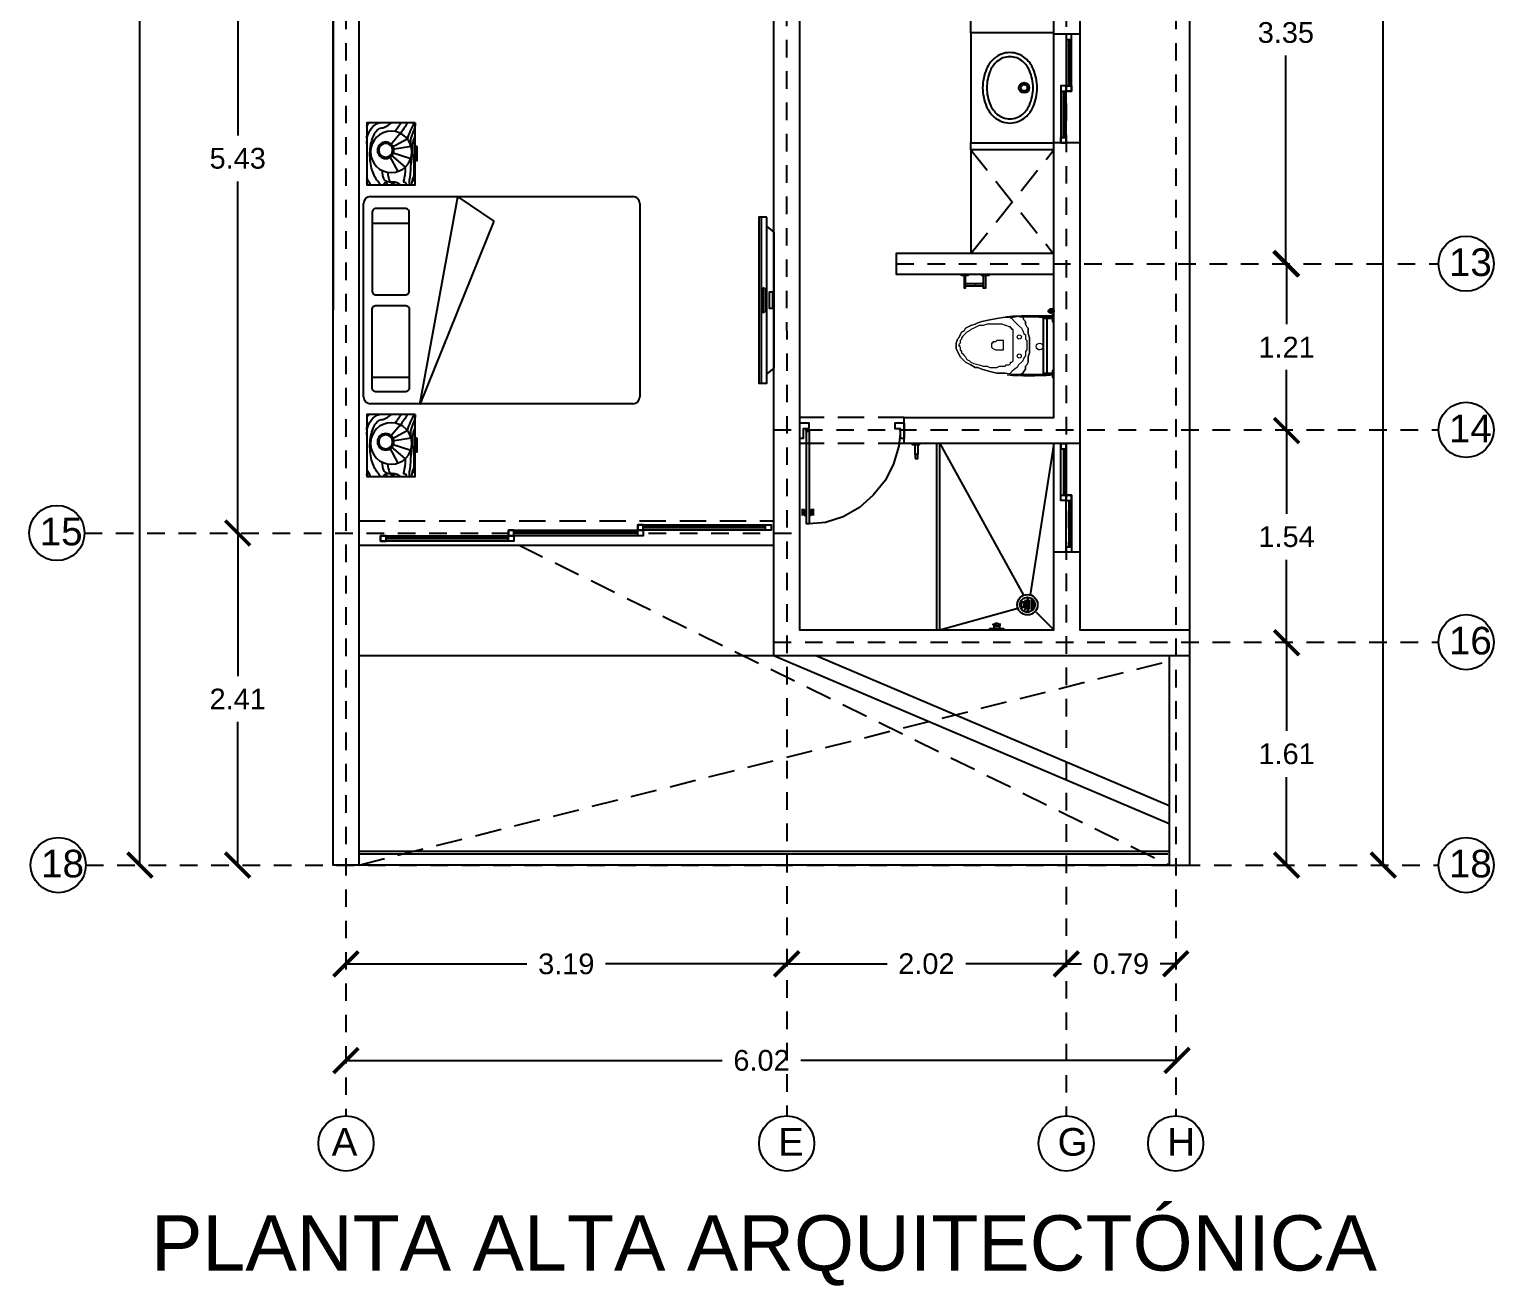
# Model space of a CAD drawing. Header units: metres. Extents: x -5 to 105, y 23 to 139.
# Drawn here: x 36.18 to 46.79, y 116.49 to 125.59 of the extents above; entities that cross this region are included whole.
import ezdxf

# ---------------------------------------------------------------- set-up
doc = ezdxf.new("R2010")
doc.units = ezdxf.units.M
doc.linetypes.add('DASHED2', pattern=[9.525, 6.35, -3.175])
for name, color, linetype in [('Carpinteria', 32, 'Continuous'), ('Cotas', 1, 'Continuous'), ('Ejes', 30, 'DASHED2'), ('Muebles', 41, 'Continuous'), ('Muebles Baño', 42, 'Continuous'), ('Muros', 8, 'Continuous'), ('PDF2_Losa', 251, 'Continuous'), ('Proyecciones', 254, 'DASHED2'), ('Textos', 7, 'Continuous'), ('Ventanas', 4, 'Continuous')]:
    doc.layers.add(name, color=color, linetype=linetype)
doc.styles.get("Standard").update_dxf_attribs({"font": 'arial.ttf'})
doc.dimstyles.new('Cotas', dxfattribs={"dimtxt": 0.15, "dimasz": 0.18, "dimexe": 0.18, "dimexo": 0.0625, "dimgap": 0.09, "dimtad": 0, "dimtih": 1, "dimtoh": 1, "dimzin": 0, "dimdsep": 46, "dimtxsty": 'Standard', "dimblk": 'ARCHTICK', "dimcen": 0.09, "dimse1": 1, "dimse2": 1, "dimclre": 30, "dimadec": 0, "dimazin": 0, "dimtfac": 1, "dimtofl": 0, "dimtmove": 0, "dimatfit": 3, "dimfxl": 1, "dimtolj": 1, "dimtzin": 0, "dimarcsym": 0})

# ---------------------------------------------------------------- blocks, each defined once
blk = doc.blocks.new('_ArchTick')
at = {"color": 0, "linetype": 'ByBlock', "const_width": 0.15}
blk.add_lwpolyline([(-0.5, -0.5), (0.5, 0.5)], dxfattribs=at)
blk = doc.blocks.new('*D62')
at = {"layer": 'Cotas', "color": 0, "lineweight": -2, "ltscale": 0.03, "transparency": 16777216}
for p, q in [((37.69, 127.367), (37.69, 124.821)), ((37.69, 121.941), (37.69, 124.488))]:
    blk.add_line(p, q, dxfattribs=at)
at = {"layer": 'Defpoints', "color": 0, "ltscale": 0.03, "transparency": 16777216}
for p in [(37.69, 127.367), (39.839, 127.367), (38.38, 121.941)]:
    blk.add_point(p, dxfattribs=at)
at = {"layer": 'Cotas', "color": 0, "lineweight": -2, "ltscale": 0.03, "transparency": 16777216, "xscale": 0.18, "yscale": 0.18, "zscale": 0.18}
for p, rotation in [((37.69, 127.367), 90), ((37.69, 121.941), 270)]:
    blk.add_blockref('_ArchTick', p, dxfattribs=dict(at, rotation=rotation))
at = {"layer": 'Cotas', "color": 0, "ltscale": 0.03, "transparency": 16777216, "insert": (37.69, 124.654), "char_height": 0.15, "attachment_point": 5}
blk.add_mtext('\\A1;5.43', dxfattribs=at)
blk = doc.blocks.new('*D65')
at = {"layer": 'Cotas', "color": 0, "lineweight": -2, "ltscale": 0.03, "transparency": 16777216}
for p, q in [((36.981, 136.569), (36.981, 128.332)), ((36.981, 119.536), (36.981, 127.999))]:
    blk.add_line(p, q, dxfattribs=at)
at = {"layer": 'Defpoints', "color": 0, "ltscale": 0.03, "transparency": 16777216}
for p in [(36.981, 136.569), (36.981, 136.569), (37.69, 119.536)]:
    blk.add_point(p, dxfattribs=at)
at = {"layer": 'Cotas', "color": 0, "lineweight": -2, "ltscale": 0.03, "transparency": 16777216, "xscale": 0.18, "yscale": 0.18, "zscale": 0.18}
for p, rotation in [((36.981, 136.569), 90), ((36.981, 119.536), 270)]:
    blk.add_blockref('_ArchTick', p, dxfattribs=dict(at, rotation=rotation))
at = {"layer": 'Cotas', "color": 0, "ltscale": 0.03, "transparency": 16777216, "insert": (36.981, 128.166), "char_height": 0.15, "attachment_point": 5}
blk.add_mtext('\\A1;17.03', dxfattribs=at)
blk = doc.blocks.new('*D66')
at = {"layer": 'Cotas', "color": 0, "lineweight": -2, "ltscale": 0.03, "transparency": 16777216}
for p, q in [((45.287, 121.146), (45.287, 120.508)), ((45.287, 119.536), (45.287, 120.174))]:
    blk.add_line(p, q, dxfattribs=at)
at = {"layer": 'Defpoints', "color": 0, "ltscale": 0.03, "transparency": 16777216}
for p in [(44.587, 121.146), (44.587, 119.536), (45.287, 119.536)]:
    blk.add_point(p, dxfattribs=at)
at = {"layer": 'Cotas', "color": 0, "lineweight": -2, "ltscale": 0.03, "transparency": 16777216, "xscale": 0.18, "yscale": 0.18, "zscale": 0.18}
for p, rotation in [((45.287, 121.146), 90), ((45.287, 119.536), 270)]:
    blk.add_blockref('_ArchTick', p, dxfattribs=dict(at, rotation=rotation))
at = {"layer": 'Cotas', "color": 0, "ltscale": 0.03, "transparency": 16777216, "insert": (45.287, 120.341), "char_height": 0.15, "attachment_point": 5}
blk.add_mtext('\\A1;1.61', dxfattribs=at)
blk = doc.blocks.new('*D70')
at = {"layer": 'Cotas', "color": 0, "lineweight": -2, "ltscale": 0.03, "transparency": 16777216}
for p, q in [((45.987, 136.569), (45.987, 128.219)), ((45.987, 119.536), (45.987, 127.886))]:
    blk.add_line(p, q, dxfattribs=at)
at = {"layer": 'Defpoints', "color": 0, "ltscale": 0.03, "transparency": 16777216}
for p in [(45.282, 136.569), (45.987, 136.569), (45.287, 119.536)]:
    blk.add_point(p, dxfattribs=at)
at = {"layer": 'Cotas', "color": 0, "lineweight": -2, "ltscale": 0.03, "transparency": 16777216, "xscale": 0.18, "yscale": 0.18, "zscale": 0.18}
for p, rotation in [((45.987, 136.569), 90), ((45.987, 119.536), 270)]:
    blk.add_blockref('_ArchTick', p, dxfattribs=dict(at, rotation=rotation))
at = {"layer": 'Cotas', "color": 0, "ltscale": 0.03, "transparency": 16777216, "insert": (45.987, 128.053), "char_height": 0.15, "attachment_point": 5}
blk.add_mtext('\\A1;17.03', dxfattribs=at)
blk = doc.blocks.new('*D73')
at = {"layer": 'Cotas', "color": 0, "lineweight": -2, "ltscale": 0.03, "transparency": 16777216}
for p, q in [((45.282, 127.239), (45.282, 125.732)), ((45.282, 123.892), (45.282, 125.399))]:
    blk.add_line(p, q, dxfattribs=at)
at = {"layer": 'Defpoints', "color": 0, "ltscale": 0.03, "transparency": 16777216}
for p in [(40.912, 127.239), (43.789, 123.892), (45.282, 123.892)]:
    blk.add_point(p, dxfattribs=at)
at = {"layer": 'Cotas', "color": 0, "lineweight": -2, "ltscale": 0.03, "transparency": 16777216, "xscale": 0.18, "yscale": 0.18, "zscale": 0.18}
for p, rotation in [((45.282, 127.239), 90), ((45.282, 123.892), 270)]:
    blk.add_blockref('_ArchTick', p, dxfattribs=dict(at, rotation=rotation))
at = {"layer": 'Cotas', "color": 0, "ltscale": 0.03, "transparency": 16777216, "insert": (45.282, 125.565), "char_height": 0.15, "attachment_point": 5}
blk.add_mtext('\\A1;3.35', dxfattribs=at)
blk = doc.blocks.new('*D79')
at = {"layer": 'Cotas', "color": 0, "lineweight": -2, "ltscale": 0.03, "transparency": 16777216}
for p, q in [((45.287, 122.683), (45.287, 122.081)), ((45.287, 121.146), (45.287, 121.748))]:
    blk.add_line(p, q, dxfattribs=at)
at = {"layer": 'Defpoints', "color": 0, "ltscale": 0.03, "transparency": 16777216}
for p in [(43.789, 122.683), (44.587, 121.146), (45.287, 121.146)]:
    blk.add_point(p, dxfattribs=at)
at = {"layer": 'Cotas', "color": 0, "lineweight": -2, "ltscale": 0.03, "transparency": 16777216, "xscale": 0.18, "yscale": 0.18, "zscale": 0.18}
for p, rotation in [((45.287, 122.683), 90), ((45.287, 121.146), 270)]:
    blk.add_blockref('_ArchTick', p, dxfattribs=dict(at, rotation=rotation))
at = {"layer": 'Cotas', "color": 0, "ltscale": 0.03, "transparency": 16777216, "insert": (45.287, 121.914), "char_height": 0.15, "attachment_point": 5}
blk.add_mtext('\\A1;1.54', dxfattribs=at)
blk = doc.blocks.new('*D80')
at = {"layer": 'Cotas', "color": 0, "lineweight": -2, "ltscale": 0.03, "transparency": 16777216}
for p, q in [((45.287, 123.892), (45.287, 123.453)), ((45.287, 122.683), (45.287, 123.122))]:
    blk.add_line(p, q, dxfattribs=at)
at = {"layer": 'Defpoints', "color": 0, "ltscale": 0.03, "transparency": 16777216}
for p in [(44.587, 123.892), (44.587, 122.683), (45.287, 122.683)]:
    blk.add_point(p, dxfattribs=at)
at = {"layer": 'Cotas', "color": 0, "lineweight": -2, "ltscale": 0.03, "transparency": 16777216, "xscale": 0.18, "yscale": 0.18, "zscale": 0.18}
for p, rotation in [((45.287, 123.892), 90), ((45.287, 122.683), 270)]:
    blk.add_blockref('_ArchTick', p, dxfattribs=dict(at, rotation=rotation))
at = {"layer": 'Cotas', "color": 0, "ltscale": 0.03, "transparency": 16777216, "insert": (45.287, 123.287), "char_height": 0.15, "attachment_point": 5}
blk.add_mtext('\\A1;1.21', dxfattribs=at)
blk = doc.blocks.new('TV1')
at = {"lineweight": 25}
for points in [[(45.634, 140.774), (45.634, 140.715), (46.835, 140.715), (46.835, 140.774)], [(46.146, 140.744), (46.323, 140.744), (46.313, 140.764), (46.156, 140.764)], [(46.175, 140.813), (46.294, 140.813), (46.294, 140.793), (46.175, 140.793)]]:
    blk.add_lwpolyline(points, close=True, dxfattribs=at)
for points in [[(45.702, 140.774), (45.742, 140.823), (46.727, 140.823), (46.767, 140.774)], [(46.175, 140.754), (46.175, 140.754)], [(46.195, 140.754), (46.195, 140.754)], [(46.215, 140.754), (46.215, 140.754)], [(46.234, 140.754), (46.234, 140.754)], [(46.254, 140.754), (46.254, 140.754)], [(46.274, 140.754), (46.274, 140.754)], [(46.835, 140.734), (45.634, 140.734)]]:
    blk.add_lwpolyline(points, dxfattribs=at)
blk = doc.blocks.new('WC2')
at = {"lineweight": 25}
for points in [[(60.495, 135.696), (60.495, 135.686), (60.446, 135.686), (60.446, 135.696)], [(60.446, 135.686), (60.446, 135.686)], [(60.465, 135.686), (60.465, 135.597), (60.475, 135.597), (60.475, 135.686)], [(60.495, 135.686), (60.495, 135.686)], [(60.643, 135.696), (60.643, 135.686), (60.633, 135.686), (60.593, 135.686), (60.593, 135.696)], [(60.593, 135.686), (60.593, 135.686)], [(60.603, 135.686), (60.603, 135.597), (60.623, 135.597), (60.623, 135.686)], [(60.475, 135.627), (60.475, 135.627)], [(60.475, 135.607), (60.475, 135.607)], [(60.544, 135.627), (60.544, 135.607)], [(60.603, 135.627), (60.603, 135.627)], [(60.603, 135.607), (60.603, 135.607)], [(61.105, 135.373), (61.036, 135.373), (61.036, 135.392), (61.105, 135.392)], [(61.036, 135.373), (61.036, 134.979), (61.036, 134.969), (61.105, 134.969)], [(61.066, 134.979), (61.066, 135.373)], [(61.076, 135.432), (61.076, 135.432)], [(61.076, 135.432), (61.076, 135.432)], [(61.076, 135.432), (61.076, 135.422)], [(61.076, 135.432), (61.076, 135.432)], [(61.076, 135.432), (61.076, 135.422)], [(61.076, 135.432), (61.076, 135.432)], [(61.076, 135.432), (61.076, 135.422)], [(61.076, 135.432), (61.076, 135.432)], [(61.076, 135.432), (61.076, 135.422)], [(61.076, 135.432), (61.076, 135.432)], [(61.076, 135.432), (61.076, 135.422)], [(61.076, 135.432), (61.076, 135.432)], [(61.076, 135.432), (61.076, 135.422)], [(61.076, 135.432), (61.076, 135.432)], [(61.076, 135.432), (61.076, 135.422)], [(61.076, 135.422), (61.076, 135.432)], [(61.076, 135.432), (61.076, 135.422), (61.076, 135.432)], [(61.076, 135.422), (61.076, 135.432)], [(61.076, 135.422), (61.076, 135.432)], [(61.076, 135.422), (61.076, 135.432)], [(61.086, 135.432), (61.076, 135.432), (61.076, 135.422)], [(61.076, 135.432), (61.076, 135.432)], [(61.076, 135.432), (61.076, 135.422)], [(61.076, 135.432), (61.076, 135.432)], [(61.076, 135.432), (61.076, 135.422)], [(61.076, 135.432), (61.076, 135.432)], [(61.076, 135.432), (61.076, 135.422)], [(61.076, 135.432), (61.076, 135.432)], [(61.076, 135.432), (61.076, 135.422)], [(61.076, 135.432), (61.076, 135.432)], [(61.076, 135.432), (61.076, 135.422)], [(61.076, 135.432), (61.076, 135.432)], [(61.076, 135.432), (61.076, 135.422)], [(61.076, 135.432), (61.076, 135.432)], [(61.076, 135.432), (61.076, 135.422)], [(61.076, 135.432), (61.076, 135.432)], [(61.086, 135.432), (61.076, 135.432)], [(61.076, 135.432), (61.076, 135.432)], [(61.076, 135.432), (61.076, 135.432)], [(61.076, 135.432), (61.076, 135.432)], [(61.076, 135.432), (61.076, 135.432)], [(61.076, 135.432), (61.076, 135.432)], [(61.076, 135.432), (61.076, 135.432)], [(61.076, 135.422), (61.076, 135.422)], [(61.076, 135.422), (61.076, 135.422)], [(61.076, 135.422), (61.076, 135.422)], [(61.076, 135.422), (61.076, 135.422)], [(61.076, 135.422), (61.076, 135.422)], [(61.076, 135.422), (61.076, 135.422)], [(61.076, 135.422), (61.076, 135.422)], [(61.076, 135.422), (61.076, 135.422)], [(61.076, 135.422), (61.076, 135.422)], [(61.076, 135.422), (61.076, 135.422)], [(61.076, 135.422), (61.076, 135.422)], [(61.076, 135.422), (61.086, 135.422)], [(61.076, 135.422), (61.076, 135.422)], [(61.076, 135.422), (61.076, 135.422)], [(61.076, 135.422), (61.076, 135.422)], [(61.076, 135.422), (61.076, 135.422)], [(61.076, 135.422), (61.076, 135.422)], [(61.076, 135.422), (61.076, 135.422)], [(61.096, 135.442), (61.086, 135.442)], [(61.086, 135.442), (61.086, 135.442)], [(61.086, 135.432), (61.086, 135.432)], [(61.086, 135.432), (61.086, 135.422)], [(61.086, 135.432), (61.086, 135.432)], [(61.086, 135.432), (61.086, 135.422)], [(61.086, 135.422), (61.086, 135.432)], [(61.086, 135.432), (61.086, 135.432)], [(61.086, 135.432), (61.086, 135.422)], [(61.086, 135.432), (61.086, 135.432)], [(61.086, 135.432), (61.086, 135.432)], [(61.086, 135.432), (61.086, 135.432)], [(61.086, 135.432), (61.086, 135.432)], [(61.086, 135.422), (61.086, 135.422)], [(61.086, 135.422), (61.086, 135.422)], [(61.086, 135.422), (61.086, 135.422)], [(61.086, 135.422), (61.086, 135.422)], [(61.096, 135.412), (61.086, 135.412)], [(61.086, 135.412), (61.086, 135.412)], [(61.096, 135.442), (61.096, 135.442)], [(61.096, 135.442), (61.096, 135.442)], [(61.096, 135.422), (61.096, 135.422)], [(61.096, 135.412), (61.096, 135.412)], [(61.115, 135.402), (61.105, 135.402), (61.105, 135.363), (61.105, 135.353), (61.115, 135.353)], [(61.105, 135.402), (61.105, 135.402)], [(61.036, 134.979), (61.105, 134.979)], [(61.115, 134.998), (61.105, 134.998), (61.105, 134.949), (61.115, 134.949)], [(61.105, 134.998), (61.105, 134.998)], [(61.105, 134.949), (61.105, 134.949)]]:
    blk.add_lwpolyline(points, dxfattribs=at)
for points in [[(60.544, 135.607), (60.475, 135.607), (60.475, 135.627), (60.544, 135.627), (60.603, 135.627), (60.603, 135.607)], [(61.076, 135.432), (61.076, 135.422)], [(61.076, 135.422), (61.076, 135.432)], [(61.086, 135.412), (61.086, 135.442)], [(61.096, 135.422), (61.105, 135.422), (61.105, 135.442), (61.096, 135.442), (61.096, 135.412), (61.096, 135.442)], [(61.115, 135.432), (61.115, 135.422), (61.105, 135.422), (61.105, 135.432)]]:
    blk.add_lwpolyline(points, close=True, dxfattribs=at)
at = {"lineweight": 20}
for points in [[(61.096, 134.969), (61.086, 134.969), (61.066, 134.969), (61.046, 134.969), (61.027, 134.969), (61.007, 134.969), (60.987, 134.969), (60.938, 134.969), (60.879, 134.969), (60.82, 134.969), (60.761, 134.979), (60.701, 134.979), (60.652, 134.989), (60.593, 135.008), (60.564, 135.018), (60.544, 135.018), (60.514, 135.038), (60.495, 135.048), (60.475, 135.057), (60.465, 135.067), (60.445, 135.087), (60.435, 135.097), (60.426, 135.117), (60.416, 135.136), (60.406, 135.156), (60.406, 135.176), (60.406, 135.195), (60.416, 135.225), (60.426, 135.235), (60.435, 135.255), (60.445, 135.274), (60.465, 135.284), (60.475, 135.304), (60.495, 135.314), (60.514, 135.323), (60.544, 135.333), (60.564, 135.343), (60.593, 135.353), (60.652, 135.363), (60.701, 135.373), (60.761, 135.383), (60.82, 135.383), (60.879, 135.392), (60.938, 135.392), (60.987, 135.392), (61.007, 135.392), (61.027, 135.392), (61.046, 135.392), (61.066, 135.383), (61.086, 135.383), (61.096, 135.383), (61.086, 135.383), (61.066, 135.383), (61.046, 135.392), (61.027, 135.392), (61.007, 135.392), (60.987, 135.392), (60.938, 135.392), (60.879, 135.392), (60.82, 135.383), (60.761, 135.383), (60.701, 135.373), (60.652, 135.363), (60.593, 135.353), (60.564, 135.343), (60.544, 135.333), (60.514, 135.323), (60.495, 135.314), (60.475, 135.304), (60.465, 135.284), (60.445, 135.274), (60.435, 135.255), (60.426, 135.235), (60.416, 135.225), (60.406, 135.195), (60.406, 135.176), (60.406, 135.156), (60.416, 135.136), (60.426, 135.117), (60.435, 135.097), (60.445, 135.087), (60.465, 135.067), (60.475, 135.057), (60.495, 135.048), (60.514, 135.038), (60.544, 135.018), (60.564, 135.018), (60.593, 135.008), (60.652, 134.989), (60.701, 134.979), (60.761, 134.979), (60.82, 134.969), (60.879, 134.969), (60.938, 134.969), (60.987, 134.969), (61.007, 134.969), (61.027, 134.969), (61.046, 134.969), (61.066, 134.969), (61.086, 134.969)], [(60.869, 135.392), (60.889, 135.383), (60.898, 135.363), (60.908, 135.353), (60.908, 135.333), (60.918, 135.314), (60.928, 135.304), (60.928, 135.264), (60.938, 135.235), (60.938, 135.215), (60.938, 135.205), (60.938, 135.195), (60.938, 135.186), (60.938, 135.176), (60.938, 135.166), (60.938, 135.156), (60.938, 135.136), (60.938, 135.126), (60.928, 135.097), (60.928, 135.057), (60.918, 135.038), (60.908, 135.028), (60.908, 135.008), (60.898, 134.989), (60.889, 134.979), (60.869, 134.969), (60.889, 134.979), (60.898, 134.989), (60.908, 135.008), (60.908, 135.028), (60.918, 135.038), (60.928, 135.057), (60.928, 135.097), (60.938, 135.126), (60.938, 135.136), (60.938, 135.156), (60.938, 135.166), (60.938, 135.176), (60.938, 135.186), (60.938, 135.195), (60.938, 135.205), (60.938, 135.215), (60.938, 135.235), (60.928, 135.264), (60.928, 135.304), (60.918, 135.314), (60.908, 135.333), (60.908, 135.353), (60.898, 135.363), (60.889, 135.383)], [(61.115, 134.998), (61.115, 135.176), (61.115, 135.363), (61.115, 135.176)], [(60.534, 135.048), (60.573, 135.038), (60.603, 135.028), (60.632, 135.028), (60.652, 135.018), (60.682, 135.018), (60.701, 135.018), (60.721, 135.028), (60.741, 135.028), (60.761, 135.028), (60.77, 135.038), (60.79, 135.038), (60.8, 135.048), (60.8, 135.057), (60.81, 135.057), (60.82, 135.067), (60.82, 135.176), (60.82, 135.294), (60.81, 135.294), (60.81, 135.304), (60.8, 135.304), (60.8, 135.314), (60.79, 135.314), (60.77, 135.323), (60.761, 135.323), (60.741, 135.333), (60.721, 135.333), (60.701, 135.333), (60.682, 135.333), (60.652, 135.333), (60.632, 135.333), (60.603, 135.323), (60.573, 135.323), (60.534, 135.304), (60.514, 135.294), (60.504, 135.284), (60.485, 135.274), (60.475, 135.264), (60.465, 135.255), (60.455, 135.245), (60.445, 135.235), (60.445, 135.225), (60.435, 135.215), (60.435, 135.205), (60.435, 135.195), (60.426, 135.186), (60.426, 135.176), (60.435, 135.176), (60.426, 135.176), (60.435, 135.166), (60.435, 135.156), (60.435, 135.146), (60.445, 135.136), (60.445, 135.126), (60.455, 135.117), (60.465, 135.107), (60.475, 135.097), (60.485, 135.077), (60.504, 135.067), (60.514, 135.057)], [(60.751, 135.146), (60.751, 135.176), (60.751, 135.215), (60.741, 135.215), (60.721, 135.215), (60.701, 135.215), (60.692, 135.205), (60.672, 135.205), (60.672, 135.195), (60.662, 135.195), (60.662, 135.186), (60.662, 135.176), (60.662, 135.166), (60.672, 135.156), (60.692, 135.146), (60.701, 135.146), (60.721, 135.146), (60.741, 135.146)]]:
    blk.add_lwpolyline(points, close=True, dxfattribs=at)
blk.add_lwpolyline([(60.79, 135.383), (60.81, 135.373), (60.83, 135.353), (60.849, 135.333), (60.859, 135.323), (60.879, 135.304), (60.889, 135.284), (60.898, 135.264), (60.908, 135.255), (60.908, 135.235), (60.908, 135.225), (60.918, 135.215), (60.918, 135.195), (60.918, 135.186), (60.918, 135.176), (60.918, 135.166), (60.918, 135.156), (60.918, 135.146), (60.908, 135.136), (60.908, 135.117), (60.908, 135.107), (60.898, 135.087), (60.889, 135.067), (60.879, 135.057), (60.859, 135.038), (60.849, 135.018), (60.83, 135.008), (60.81, 134.989), (60.79, 134.969)], dxfattribs=at)
at = {"lineweight": 0, "const_width": 0.00985}
blk.add_lwpolyline([(61.11, 135.373), (61.11, 135.383), (61.1, 135.383), (61.096, 135.383)], dxfattribs=at)
at = {"lineweight": 20}
for points in [[(61.092, 135.383, -0.396186), (61.115, 135.358, 0.395216)], [(60.864, 135.225, -0.414384), (60.849, 135.24, -0.414215), (60.864, 135.255, -0.414045), (60.879, 135.24, -0.414213)], [(61.012, 135.146, -0.414213), (60.987, 135.171, -0.414213), (61.012, 135.195, -0.414155), (61.036, 135.171, -0.414155)], [(61.115, 134.993, -0.395216), (61.092, 134.969, 0.396161)]]:
    blk.add_lwpolyline(points, format="xyb", close=True, dxfattribs=at)
at = {"lineweight": 0}
for points in [[(61.096, 135.383), (61.105, 135.383), (61.096, 135.383)], [(61.096, 135.383), (61.105, 135.383), (61.096, 135.383)], [(61.096, 135.383), (61.096, 135.383), (61.096, 135.383)], [(61.105, 135.373), (61.115, 135.363), (61.105, 135.373)], [(61.105, 135.373), (61.115, 135.373), (61.105, 135.373)]]:
    blk.add_lwpolyline(points, dxfattribs=at)
for points in [[(61.115, 135.363), (61.115, 135.363), (61.115, 135.363)], [(61.096, 134.969), (61.096, 134.969), (61.096, 134.969)], [(61.096, 134.969), (61.096, 134.969), (61.096, 134.969)], [(61.115, 134.989), (61.115, 134.989), (61.115, 134.989)]]:
    blk.add_lwpolyline(points, close=True, dxfattribs=at)
at = {"lineweight": 20}
blk.add_circle((60.864, 135.102), 0.0148, dxfattribs=at)
for centre, radius, start, end in [((60.923, 133.634), 1.759, 92.0107, 94.8228), ((60.943, 133.092), 2.291, 86.347, 91.9282), ((60.923, 136.717), 1.758, 265.1879, 268.0006), ((60.943, 137.25), 2.291, 268.0719, 273.6475)]:
    blk.add_arc(centre, radius, start, end, dxfattribs=at)
at = {"transparency": 33554559}
for points in [[(61.115, 135.363), (61.105, 135.373), (61.115, 135.373)], [(61.115, 135.373), (61.105, 135.373), (61.105, 135.373)], [(61.115, 135.176), (61.115, 135.363), (61.115, 135.363)], [(61.115, 134.998), (61.115, 135.176), (61.115, 135.176)], [(61.096, 134.969), (61.105, 134.969), (61.096, 134.979)], [(61.105, 134.969), (61.096, 134.979), (61.105, 134.979)], [(61.105, 134.979), (61.096, 134.979), (61.096, 134.979)], [(61.096, 134.969), (61.105, 134.969), (61.105, 134.969)], [(61.105, 134.979), (61.115, 134.979), (61.105, 134.989)], [(61.115, 134.979), (61.105, 134.989), (61.115, 134.989)], [(61.115, 134.989), (61.105, 134.989), (61.105, 134.989)], [(61.105, 134.979), (61.115, 134.979), (61.115, 134.979)], [(61.115, 134.979), (61.105, 134.979), (61.105, 134.979)], [(61.105, 134.979), (61.105, 134.979), (61.115, 134.979)], [(61.115, 134.989), (61.115, 134.998), (61.115, 134.998)]]:
    blk.add_solid(points, dxfattribs=at)
blk = doc.blocks.new('*D85')
at = {"layer": 'Cotas', "color": 0, "lineweight": -2, "transparency": 16777216}
for p, q in [((38.474, 118.121), (41.199, 118.121)), ((44.494, 118.121), (41.768, 118.121))]:
    blk.add_line(p, q, dxfattribs=at)
at = {"layer": 'Defpoints', "color": 0, "transparency": 16777216}
for p in [(38.474, 118.121), (44.494, 118.121), (44.494, 118.121)]:
    blk.add_point(p, dxfattribs=at)
at = {"layer": 'Cotas', "color": 0, "lineweight": -2, "transparency": 16777216, "xscale": 0.18, "yscale": 0.18, "zscale": 0.18, "rotation": 180}
blk.add_blockref('_ArchTick', (38.474, 118.121), dxfattribs=at)
at = {"layer": 'Cotas', "color": 0, "lineweight": -2, "transparency": 16777216, "xscale": 0.18, "yscale": 0.18, "zscale": 0.18}
blk.add_blockref('_ArchTick', (44.494, 118.121), dxfattribs=at)
at = {"layer": 'Cotas', "color": 0, "transparency": 16777216, "insert": (41.484, 118.121), "char_height": 0.15, "attachment_point": 5}
blk.add_mtext('\\A1;6.02', dxfattribs=at)
blk = doc.blocks.new('*D86')
at = {"layer": 'Cotas', "color": 0, "lineweight": -2, "ltscale": 0.03, "transparency": 16777216}
for p, q in [((43.691, 118.821), (43.802, 118.821)), ((44.484, 118.821), (44.372, 118.821))]:
    blk.add_line(p, q, dxfattribs=at)
at = {"layer": 'Defpoints', "color": 0, "ltscale": 0.03, "transparency": 16777216}
for p in [(43.691, 119.536), (44.484, 119.536), (44.484, 118.821)]:
    blk.add_point(p, dxfattribs=at)
at = {"layer": 'Cotas', "color": 0, "lineweight": -2, "ltscale": 0.03, "transparency": 16777216, "xscale": 0.18, "yscale": 0.18, "zscale": 0.18, "rotation": 180}
blk.add_blockref('_ArchTick', (43.691, 118.821), dxfattribs=at)
at = {"layer": 'Cotas', "color": 0, "lineweight": -2, "ltscale": 0.03, "transparency": 16777216, "xscale": 0.18, "yscale": 0.18, "zscale": 0.18}
blk.add_blockref('_ArchTick', (44.484, 118.821), dxfattribs=at)
at = {"layer": 'Cotas', "color": 0, "ltscale": 0.03, "transparency": 16777216, "insert": (44.087, 118.821), "char_height": 0.15, "attachment_point": 5}
blk.add_mtext('\\A1;0.79', dxfattribs=at)
blk = doc.blocks.new('*D87')
at = {"layer": 'Cotas', "color": 0, "lineweight": -2, "ltscale": 0.03, "transparency": 16777216}
for p, q in [((41.666, 118.821), (42.393, 118.821)), ((43.691, 118.821), (42.964, 118.821))]:
    blk.add_line(p, q, dxfattribs=at)
at = {"layer": 'Defpoints', "color": 0, "ltscale": 0.03, "transparency": 16777216}
for p in [(41.666, 119.536), (43.691, 119.536), (43.691, 118.821)]:
    blk.add_point(p, dxfattribs=at)
at = {"layer": 'Cotas', "color": 0, "lineweight": -2, "ltscale": 0.03, "transparency": 16777216, "xscale": 0.18, "yscale": 0.18, "zscale": 0.18, "rotation": 180}
blk.add_blockref('_ArchTick', (41.666, 118.821), dxfattribs=at)
at = {"layer": 'Cotas', "color": 0, "lineweight": -2, "ltscale": 0.03, "transparency": 16777216, "xscale": 0.18, "yscale": 0.18, "zscale": 0.18}
blk.add_blockref('_ArchTick', (43.691, 118.821), dxfattribs=at)
at = {"layer": 'Cotas', "color": 0, "ltscale": 0.03, "transparency": 16777216, "insert": (42.678, 118.821), "char_height": 0.15, "attachment_point": 5}
blk.add_mtext('\\A1;2.02', dxfattribs=at)
blk = doc.blocks.new('*D88')
at = {"layer": 'Cotas', "color": 0, "lineweight": -2, "ltscale": 0.03, "transparency": 16777216}
for p, q in [((38.474, 118.82), (39.785, 118.82)), ((41.666, 118.82), (40.355, 118.82))]:
    blk.add_line(p, q, dxfattribs=at)
at = {"layer": 'Defpoints', "color": 0, "ltscale": 0.03, "transparency": 16777216}
for p in [(38.474, 119.536), (41.666, 119.536), (41.666, 118.82)]:
    blk.add_point(p, dxfattribs=at)
at = {"layer": 'Cotas', "color": 0, "lineweight": -2, "ltscale": 0.03, "transparency": 16777216, "xscale": 0.18, "yscale": 0.18, "zscale": 0.18, "rotation": 180}
blk.add_blockref('_ArchTick', (38.474, 118.82), dxfattribs=at)
at = {"layer": 'Cotas', "color": 0, "lineweight": -2, "ltscale": 0.03, "transparency": 16777216, "xscale": 0.18, "yscale": 0.18, "zscale": 0.18}
blk.add_blockref('_ArchTick', (41.666, 118.82), dxfattribs=at)
at = {"layer": 'Cotas', "color": 0, "ltscale": 0.03, "transparency": 16777216, "insert": (40.07, 118.82), "char_height": 0.15, "attachment_point": 5}
blk.add_mtext('\\A1;3.19', dxfattribs=at)
blk = doc.blocks.new('ovalin')
for radius in [0.0375, 0.023]:
    blk.add_circle((148.091, 226.36), radius)
for centre, radius, start, end in [((148.008, 226.257), 0.172, 138.8044, 180), ((148.008, 226.257), 0.142, 138.8044, 180), ((148.041, 226.229), 0.216, 113.7252, 138.8044), ((148.041, 226.229), 0.186, 113.7252, 138.8044), ((148.091, 226.115), 0.34, 90, 113.7252), ((148.091, 226.115), 0.31, 90, 113.7252), ((148.091, 226.115), 0.34, 66.2748, 90), ((148.091, 226.115), 0.31, 66.2748, 90), ((148.141, 226.229), 0.186, 41.1956, 66.2748), ((148.141, 226.229), 0.216, 41.1956, 66.2748), ((148.174, 226.257), 0.142, 360, 41.1956), ((148.174, 226.257), 0.172, 360, 41.1956), ((148.008, 226.257), 0.172, 180, 221.1956), ((148.008, 226.257), 0.142, 180, 221.1956), ((148.174, 226.257), 0.142, 318.8044, 360), ((148.174, 226.257), 0.172, 318.8044, 360), ((148.041, 226.286), 0.216, 221.1956, 246.2748), ((148.041, 226.286), 0.186, 221.1956, 246.2748), ((148.141, 226.286), 0.186, 293.7252, 318.8044), ((148.141, 226.286), 0.216, 293.7252, 318.8044), ((148.091, 226.4), 0.34, 246.2748, 270), ((148.091, 226.4), 0.31, 246.2748, 270), ((148.091, 226.4), 0.31, 270, 293.7252), ((148.091, 226.4), 0.34, 270, 293.7252)]:
    blk.add_arc(centre, radius, start, end)
blk = doc.blocks.new('Mure02pl')
at = {"color": 0, "linetype": 'ByBlock'}
for p, q in [((-0.75, -1.975), (-0.75, -0.075)), ((-0.7, -0.025), (0.7, -0.025)), ((-0.557, -0.086), (-0.557, -0.356)), ((0.557, -0.086), (0.557, -0.356)), ((0.75, -0.075), (0.75, -1.975)), ((0.571, -0.969), (-0.755, -0.433)), ((-0.755, -0.433), (0.749, -0.707)), ((0.749, -0.707), (0.571, -0.969)), ((0.7, -2.025), (-0.7, -2.025))]:
    blk.add_line(p, q, dxfattribs=at)
for points in [[(-0.068, -0.356), (-0.634, -0.356, -0.414214), (-0.664, -0.326), (-0.664, -0.116, -0.414214), (-0.634, -0.086), (-0.068, -0.086, -0.414214), (-0.038, -0.116), (-0.038, -0.326, -0.414214)], [(0.068, -0.356), (0.634, -0.356, 0.414214), (0.664, -0.326), (0.664, -0.116, 0.414214), (0.634, -0.086), (0.068, -0.086, 0.414214), (0.038, -0.116), (0.038, -0.326, 0.414214)]]:
    blk.add_lwpolyline(points, format="xyb", close=True, dxfattribs=at)
for centre, start, end in [((-0.7, -0.075), 90, 180), ((0.7, -0.075), 0, 90), ((-0.7, -1.975), 180, 270), ((0.7, -1.975), 270, 0)]:
    blk.add_arc(centre, 0.05, start, end, dxfattribs=at)
blk = doc.blocks.new('MesaNoche')
at = {"layer": 'Muebles'}
for p, q in [((-146.853, 214.318), (-146.793, 214.43)), ((-146.842, 214.309), (-146.738, 214.398)), ((-146.832, 214.292), (-146.698, 214.336)), ((-146.83, 214.268), (-146.696, 214.247)), ((-146.847, 214.238), (-146.775, 214.153)), ((-146.836, 214.253), (-146.724, 214.193))]:
    blk.add_line(p, q, dxfattribs=at)
for points in [[(-146.667, 214.077), (-147.017, 214.077), (-147.017, 214.527), (-146.667, 214.527)], [(-146.652, 214.249), (-146.667, 214.249), (-146.667, 214.349), (-146.652, 214.349)]]:
    blk.add_lwpolyline(points, close=True, dxfattribs=at)
for centre, radius in [((-146.84, 214.288), 0.15), ((-146.88, 214.276), 0.06), ((-146.88, 214.276), 0.05)]:
    blk.add_circle(centre, radius, dxfattribs=at)
for points in [[(-146.989, 214.527), (-146.997, 214.512), (-147.007, 214.496), (-147.017, 214.478)], [(-146.866, 214.527), (-146.88, 214.493), (-146.889, 214.517), (-146.899, 214.527)], [(-147.017, 214.226), (-147.014, 214.207), (-147.015, 214.188), (-147.017, 214.171)], [(-147.017, 214.188), (-147, 214.132), (-146.971, 214.089), (-146.927, 214.077)], [(-146.72, 214.077), (-146.75, 214.122), (-146.765, 214.143), (-146.779, 214.164)], [(-146.675, 214.077), (-146.694, 214.115), (-146.713, 214.153), (-146.724, 214.193)], [(-146.667, 214.077), (-146.658, 214.133), (-146.718, 214.169), (-146.696, 214.247)], [(-146.766, 214.077), (-146.782, 214.098), (-146.797, 214.119), (-146.812, 214.141)]]:
    blk.add_open_spline(points, degree=3, dxfattribs=at)
for points, knots in [([(-147.008, 214.527), (-147.01, 214.523), (-147.013, 214.519), (-147.016, 214.514), (-147.017, 214.513), (-147.017, 214.511)], [0.16318741, 0.16318741, 0.16318741, 0.16318741, 0.17828577, 0.17828577, 0.18184251, 0.18184251, 0.18184251, 0.18184251]), ([(-146.914, 214.527), (-146.93, 214.514), (-146.95, 214.487), (-146.979, 214.426), (-146.989, 214.389), (-146.996, 214.303), (-146.993, 214.257), (-146.975, 214.181), (-146.96, 214.15), (-146.932, 214.121), (-146.921, 214.115), (-146.899, 214.113), (-146.887, 214.115), (-146.837, 214.077)], [0.116831, 0.116831, 0.116831, 0.116831, 0.2223715, 0.2223715, 0.3354423, 0.3354423, 0.4485131, 0.4485131, 0.5562138, 0.5562138, 0.6357608, 0.6357608, 0.6790134, 0.6790134, 0.6790134, 0.6790134]), ([(-146.908, 214.422), (-146.905, 214.474), (-146.879, 214.523), (-146.809, 214.493), (-146.775, 214.527)], [0.3768344, 0.3768344, 0.3768344, 0.3768344, 0.5266102, 0.6690646, 0.6690646, 0.6690646, 0.6690646]), ([(-146.866, 214.436), (-146.862, 214.478), (-146.85, 214.519), (-146.824, 214.511), (-146.818, 214.52), (-146.812, 214.527)], [0.3938556, 0.3938556, 0.3938556, 0.3938556, 0.5325334, 0.5325334, 0.5687981, 0.5687981, 0.5687981, 0.5687981]), ([(-146.738, 214.398), (-146.74, 214.438), (-146.749, 214.512), (-146.755, 214.498), (-146.726, 214.517), (-146.735, 214.527)], [0.3314658, 0.3314658, 0.3314658, 0.3314658, 0.4530901, 0.5669866, 0.6745853, 0.6745853, 0.6745853, 0.6745853]), ([(-146.698, 214.336), (-146.7, 214.436), (-146.704, 214.471), (-146.709, 214.481), (-146.71, 214.507), (-146.708, 214.527)], [0.3314658, 0.3314658, 0.3314658, 0.3314658, 0.4381872, 0.4381872, 0.5098826, 0.5098826, 0.5098826, 0.5098826]), ([(-146.694, 214.527), (-146.69, 214.515), (-146.686, 214.499), (-146.681, 214.475), (-146.681, 214.475), (-146.667, 214.482)], [0.55317798, 0.55317798, 0.55317798, 0.55317798, 0.56595701, 0.56595701, 0.56656487, 0.56656487, 0.56656487, 0.56656487]), ([(-146.667, 214.174), (-146.673, 214.184), (-146.677, 214.195), (-146.693, 214.248), (-146.685, 214.3), (-146.675, 214.391), (-146.673, 214.428), (-146.682, 214.491), (-146.685, 214.509), (-146.684, 214.482), (-146.685, 214.478), (-146.677, 214.485), (-146.673, 214.488), (-146.667, 214.492)], [0.086342, 0.086342, 0.086342, 0.086342, 0.129118, 0.129118, 0.3032574, 0.3032574, 0.396446, 0.396446, 0.4556303, 0.4556303, 0.5148147, 0.5148147, 0.5393067, 0.5393067, 0.5393067, 0.5393067]), ([(-147.017, 214.103), (-147.015, 214.095), (-147.01, 214.087), (-147.002, 214.078), (-147.002, 214.078), (-147.001, 214.077)], [0.52965345, 0.52965345, 0.52965345, 0.52965345, 0.55489505, 0.55489505, 0.55699342, 0.55699342, 0.55699342, 0.55699342])]:
    blk.add_open_spline(points, degree=3, knots=knots, dxfattribs=at)
blk = doc.blocks.new('Toallero')
at = {"lineweight": 25}
for points in [[(60.14, 134.469), (60.14, 134.459), (60.1, 134.459), (60.091, 134.459), (60.091, 134.469)], [(60.11, 134.39), (60.11, 134.459)], [(60.13, 134.459), (60.13, 134.39)], [(60.14, 134.459), (60.14, 134.459)]]:
    blk.add_lwpolyline(points, dxfattribs=at)
blk.add_lwpolyline([(60.11, 134.36), (60.13, 134.36), (60.13, 134.39), (60.11, 134.39)], close=True, dxfattribs=at)
blk = doc.blocks.new('Puerta Cristal')
at = {"lineweight": 25}
for points in [[(59.342, 134.577), (59.342, 134.616), (59.273, 134.616), (59.273, 134.508), (59.302, 134.508), (59.302, 134.577)], [(60.032, 134.616), (59.963, 134.616), (59.963, 134.577), (60.002, 134.577), (60.002, 134.508), (60.032, 134.508)], [(59.322, 134.557), (59.342, 134.557), (59.342, 133.887), (59.322, 133.887)]]:
    blk.add_lwpolyline(points, close=True, dxfattribs=at)
for points in [[(60.002, 134.542), (59.992, 134.449), (59.953, 134.321), (59.894, 134.203), (59.805, 134.094), (59.706, 134.005), (59.588, 133.937), (59.46, 133.897), (59.342, 133.887)], [(59.293, 133.996), (59.293, 133.996)], [(59.293, 133.946), (59.293, 133.996)], [(59.302, 133.996), (59.302, 133.946)], [(59.302, 133.976), (59.312, 133.976), (59.312, 133.986), (59.322, 133.986)], [(59.302, 133.966), (59.312, 133.966), (59.312, 133.946), (59.322, 133.946)], [(59.342, 133.986), (59.352, 133.986), (59.352, 133.976), (59.362, 133.976)], [(59.362, 133.966), (59.352, 133.966), (59.352, 133.946), (59.342, 133.946)], [(59.362, 133.996), (59.362, 133.996)], [(59.362, 133.946), (59.362, 133.996)], [(59.371, 133.996), (59.371, 133.946)], [(59.293, 133.946), (59.293, 133.946)], [(59.293, 133.937), (59.293, 133.937)], [(59.362, 133.946), (59.362, 133.946)], [(59.362, 133.937), (59.362, 133.937)]]:
    blk.add_lwpolyline(points, dxfattribs=at)
blk = doc.blocks.new('Coladera1')
at = {"lineweight": 25}
for points in [[(60.908, 133.267), (60.908, 133.336)], [(60.918, 133.336), (60.918, 133.267)], [(60.941, 133.267), (60.941, 133.336)], [(60.958, 133.267), (60.958, 133.336)], [(60.898, 133.326), (60.898, 133.276)], [(60.967, 133.326), (60.967, 133.276)]]:
    blk.add_lwpolyline(points, dxfattribs=at)
blk.add_lwpolyline([(60.917, 133.257, 0.05643), (60.928, 133.257), (60.928, 133.345, 0.05643), (60.917, 133.345)], format="xyb", dxfattribs=at)
for radius in [0.0739, 0.0542]:
    blk.add_circle((60.923, 133.301), radius, dxfattribs=at)
for start, end in [(320.1144, 39.8856), (143.8712, 216.1288), (234.3607, 249.0428)]:
    blk.add_arc((60.923, 133.301), 0.0443, start, end, dxfattribs=at)
blk = doc.blocks.new('Llav1')
at = {"lineweight": 25}
for points in [[(60.721, 133.129), (60.731, 133.129), (60.741, 133.129), (60.751, 133.129), (60.751, 133.119), (60.652, 133.119), (60.652, 133.129), (60.662, 133.129), (60.682, 133.129), (60.692, 133.129), (60.701, 133.129), (60.711, 133.129)], [(60.721, 133.148), (60.701, 133.148), (60.682, 133.148), (60.692, 133.148), (60.701, 133.148)], [(60.701, 133.148), (60.721, 133.148), (60.721, 133.129), (60.711, 133.129), (60.701, 133.129), (60.692, 133.129), (60.682, 133.129), (60.682, 133.148)], [(60.711, 133.168), (60.711, 133.158), (60.711, 133.148), (60.701, 133.148), (60.692, 133.148), (60.692, 133.158), (60.692, 133.168), (60.701, 133.168)], [(60.711, 133.168), (60.711, 133.148), (60.692, 133.148), (60.692, 133.168)], [(60.711, 133.148), (60.701, 133.148), (60.692, 133.148), (60.701, 133.148)]]:
    blk.add_lwpolyline(points, close=True, dxfattribs=at)
for points in [[(60.751, 133.119), (60.652, 133.119), (60.751, 133.119)], [(60.692, 133.158), (60.672, 133.158), (60.692, 133.158)], [(60.692, 133.158), (60.692, 133.158)], [(60.701, 133.158), (60.701, 133.158)], [(60.711, 133.168), (60.711, 133.168)], [(60.731, 133.158), (60.711, 133.158), (60.731, 133.158)], [(60.711, 133.148), (60.711, 133.148)], [(60.721, 133.148), (60.721, 133.148)], [(60.721, 133.129), (60.721, 133.129)], [(60.731, 133.158), (60.731, 133.158)], [(60.751, 133.119), (60.751, 133.119)]]:
    blk.add_lwpolyline(points, dxfattribs=at)
blk = doc.blocks.new('*D150')
at = {"layer": 'Cotas', "color": 0, "lineweight": -2, "ltscale": 0.03, "transparency": 16777216}
for p, q in [((37.69, 121.941), (37.69, 120.904)), ((37.69, 119.536), (37.69, 120.573))]:
    blk.add_line(p, q, dxfattribs=at)
at = {"layer": 'Defpoints', "color": 0, "ltscale": 0.03, "transparency": 16777216}
for p in [(37.69, 121.941), (38.474, 121.941), (38.38, 119.536)]:
    blk.add_point(p, dxfattribs=at)
at = {"layer": 'Cotas', "color": 0, "lineweight": -2, "ltscale": 0.03, "transparency": 16777216, "xscale": 0.18, "yscale": 0.18, "zscale": 0.18}
for p, rotation in [((37.69, 121.941), 90), ((37.69, 119.536), 270)]:
    blk.add_blockref('_ArchTick', p, dxfattribs=dict(at, rotation=rotation))
at = {"layer": 'Cotas', "color": 0, "ltscale": 0.03, "transparency": 16777216, "insert": (37.69, 120.739), "char_height": 0.15, "attachment_point": 5}
blk.add_mtext('\\A1;2.41', dxfattribs=at)

msp = doc.modelspace()

# ---------------------------------------------------------------- linework, layer by layer
at = {"lineweight": 25}
msp.add_lwpolyline([(43.7892, 121.8012), (43.7892, 121.8012)], dxfattribs=at)
for points in [[(38.5676, 119.6366), (44.4372, 119.6366)], [(38.5676, 119.6166), (44.4274, 119.6166)]]:
    msp.add_lwpolyline(points)
at = {"layer": 'Carpinteria', "lineweight": 25}
msp.add_lwpolyline([(43.602, 125.5645), (43.001, 125.5645), (43.001, 126.599), (41.7597, 126.599)], dxfattribs=at)
at = {"layer": 'Carpinteria'}
for points in [[(43.001, 125.5645), (43.001, 124.7665)], [(43.602, 124.7173), (43.001, 124.7173), (43.001, 124.7665), (43.602, 124.7665)], [(43.001, 124.7173), (43.001, 123.9665)]]:
    msp.add_lwpolyline(points, dxfattribs=at)
at = {"layer": 'Cotas'}
for centre in [(46.5872, 123.8915), (46.5872, 122.6879), (36.3804, 121.9411), (46.5872, 121.1509), (36.3902, 119.5361), (46.5872, 119.5361), (38.474, 117.5205), (41.6662, 117.5205), (43.6907, 117.5205), (44.4839, 117.5205)]:
    msp.add_circle(centre, 0.2, dxfattribs=at)
at = {"layer": 'Ejes', "ltscale": 0.02}
for points in [[(38.4741, 138.4283), (38.4741, 117.7205)], [(44.4837, 138.4283), (44.4839, 117.7205)], [(43.6907, 130.5004), (43.6907, 117.7205)], [(41.666, 127.328), (41.6662, 117.7205)], [(42.4597, 123.8915), (46.3872, 123.8915)], [(41.5725, 122.6879), (46.3872, 122.6879)], [(36.5804, 121.9411), (41.7597, 121.9411)], [(41.5725, 121.1509), (46.3872, 121.1509)], [(36.5902, 119.5361), (46.3872, 119.5361)]]:
    msp.add_lwpolyline(points, dxfattribs=at)
at = {"layer": 'Muebles Baño', "ltscale": 0.25}
for points in [[(42.7745, 122.5893), (43.3819, 121.4902)], [(43.602, 122.5893), (43.429, 121.4933)], [(42.7745, 121.2396), (43.3402, 121.3973)], [(43.4668, 121.3748), (43.602, 121.2396)]]:
    msp.add_lwpolyline(points, dxfattribs=at)
at = {"layer": 'Muros'}
for points in [[(44.4372, 121.0524), (44.4372, 119.5361), (44.5872, 119.5361), (44.5872, 136.6283), (38.3805, 136.6283), (38.3805, 134.7072)], [(44.5872, 121.0524), (41.5725, 121.0524), (41.5725, 125.7222), (41.7597, 125.7222), (41.7597, 121.2396), (43.602, 121.2396), (43.602, 122.5893), (42.5183, 122.5893), (42.5183, 122.7765), (43.602, 122.7765), (43.602, 127.1507), (41.7597, 127.1507), (41.7597, 126.4906), (41.5725, 126.4906), (41.5725, 127.1507), (40.6957, 127.1507), (40.6957, 127.9881), (40.873, 127.9881), (40.873, 127.328), (43.7892, 127.328), (43.7892, 122.5893), (43.7892, 121.2396), (44.5872, 121.2396)], [(43.7892, 125.5547), (43.602, 125.5547)], [(43.7892, 124.7665), (43.602, 124.7665)], [(43.5971, 123.9665), (42.4597, 123.9665), (42.4597, 123.8165), (43.602, 123.8165)], [(43.7892, 122.5893), (43.602, 122.5893)], [(43.7892, 121.8012), (43.602, 121.8012)], [(41.5774, 121.0524), (44.4372, 119.8361)], [(41.884, 121.0524), (44.4372, 119.9665)], [(44.4372, 119.5361), (38.5676, 119.5361)]]:
    msp.add_lwpolyline(points, dxfattribs=at)
msp.add_lwpolyline([(40.3903, 134.7072), (40.3903, 134.5299), (38.5676, 134.5299), (38.5676, 131.5349), (40.538, 131.5349), (40.538, 131.3575), (38.5676, 131.3575), (38.5676, 127.4561), (39.8386, 127.4561), (39.8386, 127.2788), (38.5676, 127.2788), (38.5676, 119.5361), (38.3805, 119.5361), (38.3805, 134.7072), (38.3805, 123.5547), (38.3805, 134.7072)], close=True, dxfattribs=at)
at = {"layer": 'Muros', "lineweight": 25}
msp.add_lwpolyline([(38.5676, 121.8524), (41.5725, 121.8524)], dxfattribs=at)
at = {"layer": 'PDF2_Losa'}
msp.add_line((41.5725, 121.0524), (38.5676, 121.0524), dxfattribs=at)
at = {"layer": 'Proyecciones', "ltscale": 0.03}
for points in [[(43.001, 124.7173), (43.5971, 123.9665)], [(43.001, 123.9665), (43.602, 124.7173)], [(42.5183, 122.7765), (41.7597, 122.7765)], [(42.5183, 122.5893), (41.7597, 122.5893)], [(38.5676, 122.0298), (41.5725, 122.0298)], [(39.7276, 121.8524), (44.4372, 119.5361)], [(38.5676, 119.5361), (44.4372, 121.0146)]]:
    msp.add_lwpolyline(points, dxfattribs=at)
at = {"layer": 'Ventanas'}
for points in [[(43.7301, 125.1409), (43.6907, 125.1409), (43.6907, 125.1803), (43.7301, 125.1803), (43.7301, 125.1409), (43.7301, 125.5547), (43.6907, 125.5547), (43.6907, 125.1409)], [(43.6907, 125.5547), (43.6907, 125.5153), (43.7301, 125.5153), (43.7301, 125.5547)], [(43.6907, 124.7665), (43.6513, 124.7665), (43.6513, 124.8059), (43.6907, 124.8059), (43.6907, 124.7665), (43.6907, 125.1803), (43.6513, 125.1803), (43.6513, 124.7665)], [(43.6513, 125.1803), (43.6513, 125.1409), (43.6907, 125.1409), (43.6907, 125.1803)], [(43.6907, 122.5893), (43.6513, 122.5893), (43.6513, 122.5499), (43.6907, 122.5499), (43.6907, 122.5893), (43.6907, 122.1756), (43.6513, 122.1756), (43.6513, 122.5893)], [(43.6513, 122.1756), (43.6513, 122.215), (43.6907, 122.215), (43.6907, 122.1756)], [(43.7301, 122.215), (43.6907, 122.215), (43.6907, 122.1756), (43.7301, 122.1756), (43.7301, 122.215), (43.7301, 121.8012), (43.6907, 121.8012), (43.6907, 122.215)], [(40.5873, 122.0002), (40.5873, 121.9608), (40.6267, 121.9608), (40.6267, 122.0002), (40.5873, 122.0002), (41.5528, 122.0002), (41.5528, 121.9608), (40.5873, 121.9608)], [(41.5528, 121.9608), (41.5134, 121.9608), (41.5134, 122.0002), (41.5528, 122.0002)], [(38.7253, 121.9214), (38.7253, 121.882), (38.7647, 121.882), (38.7647, 121.9214), (38.7253, 121.9214), (39.6908, 121.9214), (39.6908, 121.882), (38.7253, 121.882)], [(39.6514, 121.9608), (39.6514, 121.9214), (39.6908, 121.9214), (39.6908, 121.9608), (39.6514, 121.9608), (40.6267, 121.9608), (40.6267, 121.9214), (39.6514, 121.9214)], [(39.6514, 121.9608), (39.6514, 121.9214), (39.6908, 121.9214), (39.6908, 121.9608), (39.6514, 121.9608), (40.6267, 121.9608), (40.6267, 121.9214), (39.6514, 121.9214)], [(39.6908, 121.882), (39.6514, 121.882), (39.6514, 121.9214), (39.6908, 121.9214)], [(40.5873, 121.9509), (39.6908, 121.9509)], [(40.5873, 121.9411), (39.6908, 121.9411)], [(40.6267, 121.9214), (40.5873, 121.9214), (40.5873, 121.9608), (40.6267, 121.9608)], [(40.6267, 121.9214), (40.5873, 121.9214), (40.5873, 121.9608), (40.6267, 121.9608)], [(43.6907, 121.8012), (43.6907, 121.8406), (43.7301, 121.8406), (43.7301, 121.8012)]]:
    msp.add_lwpolyline(points, close=True, dxfattribs=at)
for points in [[(43.7104, 125.1803), (43.7104, 125.5153)], [(43.7202, 125.1803), (43.7202, 125.5153)], [(43.671, 124.8059), (43.671, 125.1409)], [(43.6808, 124.8059), (43.6808, 125.1409)], [(42.7545, 121.2396), (42.7545, 122.5893)], [(42.7745, 121.2396), (42.7745, 122.5893)], [(43.671, 122.5499), (43.671, 122.215)], [(43.6808, 122.5499), (43.6808, 122.215)], [(43.7104, 122.1756), (43.7104, 121.8406)], [(43.7202, 122.1756), (43.7202, 121.8406)], [(40.6267, 121.9904), (41.5134, 121.9904)], [(40.6267, 121.9805), (41.5134, 121.9805)], [(38.7647, 121.9115), (39.6514, 121.9115)], [(38.7647, 121.9017), (39.6514, 121.9017)]]:
    msp.add_lwpolyline(points, dxfattribs=at)

# ---------------------------------------------------------------- block references
at = {"layer": 'Muebles', "xscale": -1, "rotation": 180}
for p in [(185.6418, 338.9891), (185.6418, 336.8773)]:
    msp.add_blockref('MesaNoche', p, dxfattribs=at)
at = {"layer": 'Muebles'}
for name, p, rotation in [('Mure02pl', (38.577, 123.6274), 89.99999999999999), ('TV1', (-99.2504, 169.8619), 270)]:
    msp.add_blockref(name, p, dxfattribs=dict(at, rotation=rotation))
at = {"layer": 'Muebles Baño', "ltscale": 0.25, "rotation": 270}
msp.add_blockref('ovalin', (-182.9743, 273.2565), dxfattribs=at)
at = {"layer": 'Muebles Baño', "ltscale": 0.25}
for name in ['WC2', 'Toallero', 'Coladera1', 'Llav1']:
    msp.add_blockref(name, (-17.5132, -11.8792), dxfattribs=at)
at = {"layer": 'Ventanas'}
msp.add_blockref('Puerta Cristal', (-17.5132, -11.8792), dxfattribs=at)

# ---------------------------------------------------------------- texts
at = {"layer": 'Cotas', "char_height": 0.2, "attachment_point": 1}
for s, insert in [('13', (46.4627, 124.0023)), ('14', (46.4627, 122.7986)), ('15', (36.2558, 122.0518)), ('16', (46.4627, 121.2617)), ('18', (36.2657, 119.6468)), ('18', (46.4627, 119.6468)), ('A', (38.3704, 117.6313)), ('E', (41.604, 117.6313)), ('G', (43.6286, 117.6313)), ('H', (44.4218, 117.6313))]:
    msp.add_mtext_dynamic_manual_height_columns(s, width=0.39978, gutter_width=12.5, heights=[0], dxfattribs=dict(at, insert=insert))
at = {"layer": 'Textos', "insert": (37.0619, 116.9997), "char_height": 0.4, "attachment_point": 1}
msp.add_mtext_dynamic_manual_height_columns('PLANTA ALTA ARQUITECTÓNICA', width=10.004826, gutter_width=3.5698, heights=[0.4231], dxfattribs=at)

# ---------------------------------------------------------------- dimensions: what is measured, and where the dimension line sits
at = {"layer": 'Cotas', "ltscale": 0.03}
dim = msp.add_linear_dim(base=(36.9808, 136.5692), p1=(37.6902, 119.5361), p2=(36.9808, 136.5692), angle=90, dimstyle='Cotas', dxfattribs=at)
dim.commit()
dim.dimension.update_dxf_attribs({"geometry": '*D65', "text_midpoint": (36.9808, 128.1656), "dimtype": 160})
for base, p1, p2, picture, middle in [((45.9872, 136.5692), (45.2872, 119.5361), (45.2823, 136.5692), '*D70', (45.9872, 128.0527)), ((37.6902, 127.3675), (38.3805, 121.9411), (39.8386, 127.3675), '*D62', (37.6902, 124.6543)), ((45.2823, 123.8915), (40.9124, 127.2394), (43.7892, 123.8915), '*D73', (45.2823, 125.5655)), ((45.2872, 122.6829), (44.5872, 123.8915), (44.5872, 122.6829), '*D80', (45.2872, 123.2872)), ((45.2872, 121.146), (43.7892, 122.6829), (44.5872, 121.146), '*D79', (45.2872, 121.9145)), ((37.69023, 121.9411), (38.38046, 119.53609), (38.47406, 121.9411), '*D150', (37.69023, 120.73859)), ((45.2872, 119.5361), (44.5872, 121.146), (44.5872, 119.5361), '*D66', (45.2872, 120.3411))]:
    dim = msp.add_linear_dim(base=base, p1=p1, p2=p2, angle=90, dimstyle='Cotas', dxfattribs=at)
    dim.commit()
    dim.dimension.update_dxf_attribs({"geometry": picture, "text_midpoint": middle})
for base, p1, p2, picture, middle in [((41.6662, 118.8205), (38.4741, 119.5361), (41.6662, 119.536), '*D88', (40.0701, 118.8205)), ((43.6907, 118.8205), (41.6662, 119.536), (43.6907, 119.5361), '*D87', (42.6784, 118.8205)), ((44.4839, 118.8205), (43.6907, 119.5361), (44.4839, 119.5361), '*D86', (44.0873, 118.8205))]:
    dim = msp.add_linear_dim(base=base, p1=p1, p2=p2, dimstyle='Cotas', dxfattribs=at)
    dim.commit()
    dim.dimension.update_dxf_attribs({"geometry": picture, "text_midpoint": middle})
at = {"layer": 'Cotas'}
dim = msp.add_linear_dim(base=(44.4936, 118.1205), p1=(38.4741, 118.1205), p2=(44.4936, 118.1205), dimstyle='Cotas', dxfattribs=at)
dim.commit()
dim.dimension.update_dxf_attribs({"geometry": '*D85', "text_midpoint": (41.4838, 118.1205)})

doc.saveas('drawing.dxf')
